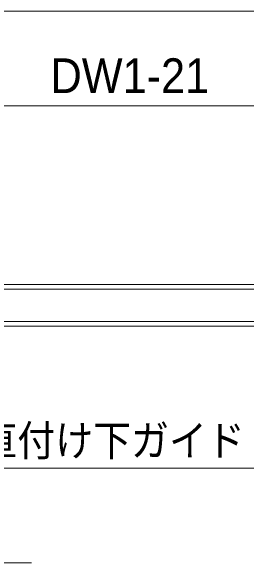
# Model space of a CAD drawing. Units: millimetres, scale not verified. Extents: x -6062 to 6062, y -3045 to 3045.
# Drawn here: x -4296 to -4047, y 956 to 1538 of the extents above; entities that cross this region are included whole.
import ezdxf
from ezdxf.enums import TextEntityAlignment as Align

# ---------------------------------------------------------------- set-up
doc = ezdxf.new("R2010")
doc.units = ezdxf.units.MM
doc.header["$LTSCALE"] = 20
for name, color, linetype, lineweight in [('0-2_2寸法-1', 7, 'Continuous', 9), ('0-3_2寸法-3', 7, 'Continuous', 9), ('0-4_3一般', 7, 'Continuous', 9)]:
    doc.layers.add(name, color=color, linetype=linetype, lineweight=lineweight)
doc.styles.add('ＭＳ ゴシック', font='')
doc.styles.add('ＭＳ Ｐゴシック', font='')
doc.styles.get('ＭＳ ゴシック').set_extended_font_data('MS Gothic')
doc.styles.get('ＭＳ Ｐゴシック').set_extended_font_data('MS PGothic')

# ---------------------------------------------------------------- blocks, each defined once
blk = doc.blocks.new('グループ-8')
at = {"layer": '0-4_3一般'}
for p, q in [((-58242, 24896.9), (-42818, 24896.9)), ((-58550, 24116.9), (-26790, 24116.9)), ((-42818, 24216.9), (-58242, 24216.9))]:
    blk.add_line(p, q, dxfattribs=at)
blk.add_lwpolyline([(-58550, 24116.9), (-58550, 24996.9), (-26790, 24996.9), (-26790, 24116.9)], dxfattribs=at)

msp = doc.modelspace()

# ---------------------------------------------------------------- linework, layer by layer
at = {"layer": '0-2_2寸法-1'}
for p, q in [((-2335.21, 1538.34), (-4709.79, 1538.34)), ((-4697.79, 1438.34), (-3941.21, 1438.34))]:
    msp.add_line(p, q, dxfattribs=at)
at = {"layer": '0-3_2寸法-3'}
for points in [[(-4560.5, 1227.84), (-4717.54, 955.84), (-4274.17, 955.84)], [(-3920.55, 1209.84), (-4009.46, 1055.84), (-4325.47, 1055.84)]]:
    msp.add_lwpolyline(points, dxfattribs=at)

# ---------------------------------------------------------------- block references
at = {"layer": '0-4_3一般', "xscale": 0.05, "yscale": 0.05}
msp.add_blockref('グループ-8', (-1787.5, 0), dxfattribs=at)

# ---------------------------------------------------------------- texts
at = {"layer": '0-2_2寸法-1', "style": 'ＭＳ Ｐゴシック', "width": 0.95}
msp.add_text('有効開口幅\u3000DW1-21', height=36.66, dxfattribs=at).set_placement((-4538.91, 1440.79), align=Align.BOTTOM_LEFT)
at = {"layer": '0-3_2寸法-3', "style": 'ＭＳ ゴシック', "width": 0.9}
msp.add_text('直付け下ガイド', height=32.55, dxfattribs=at).set_placement((-4328.92, 1059.02), align=Align.BOTTOM_LEFT)

doc.saveas('drawing.dxf')
